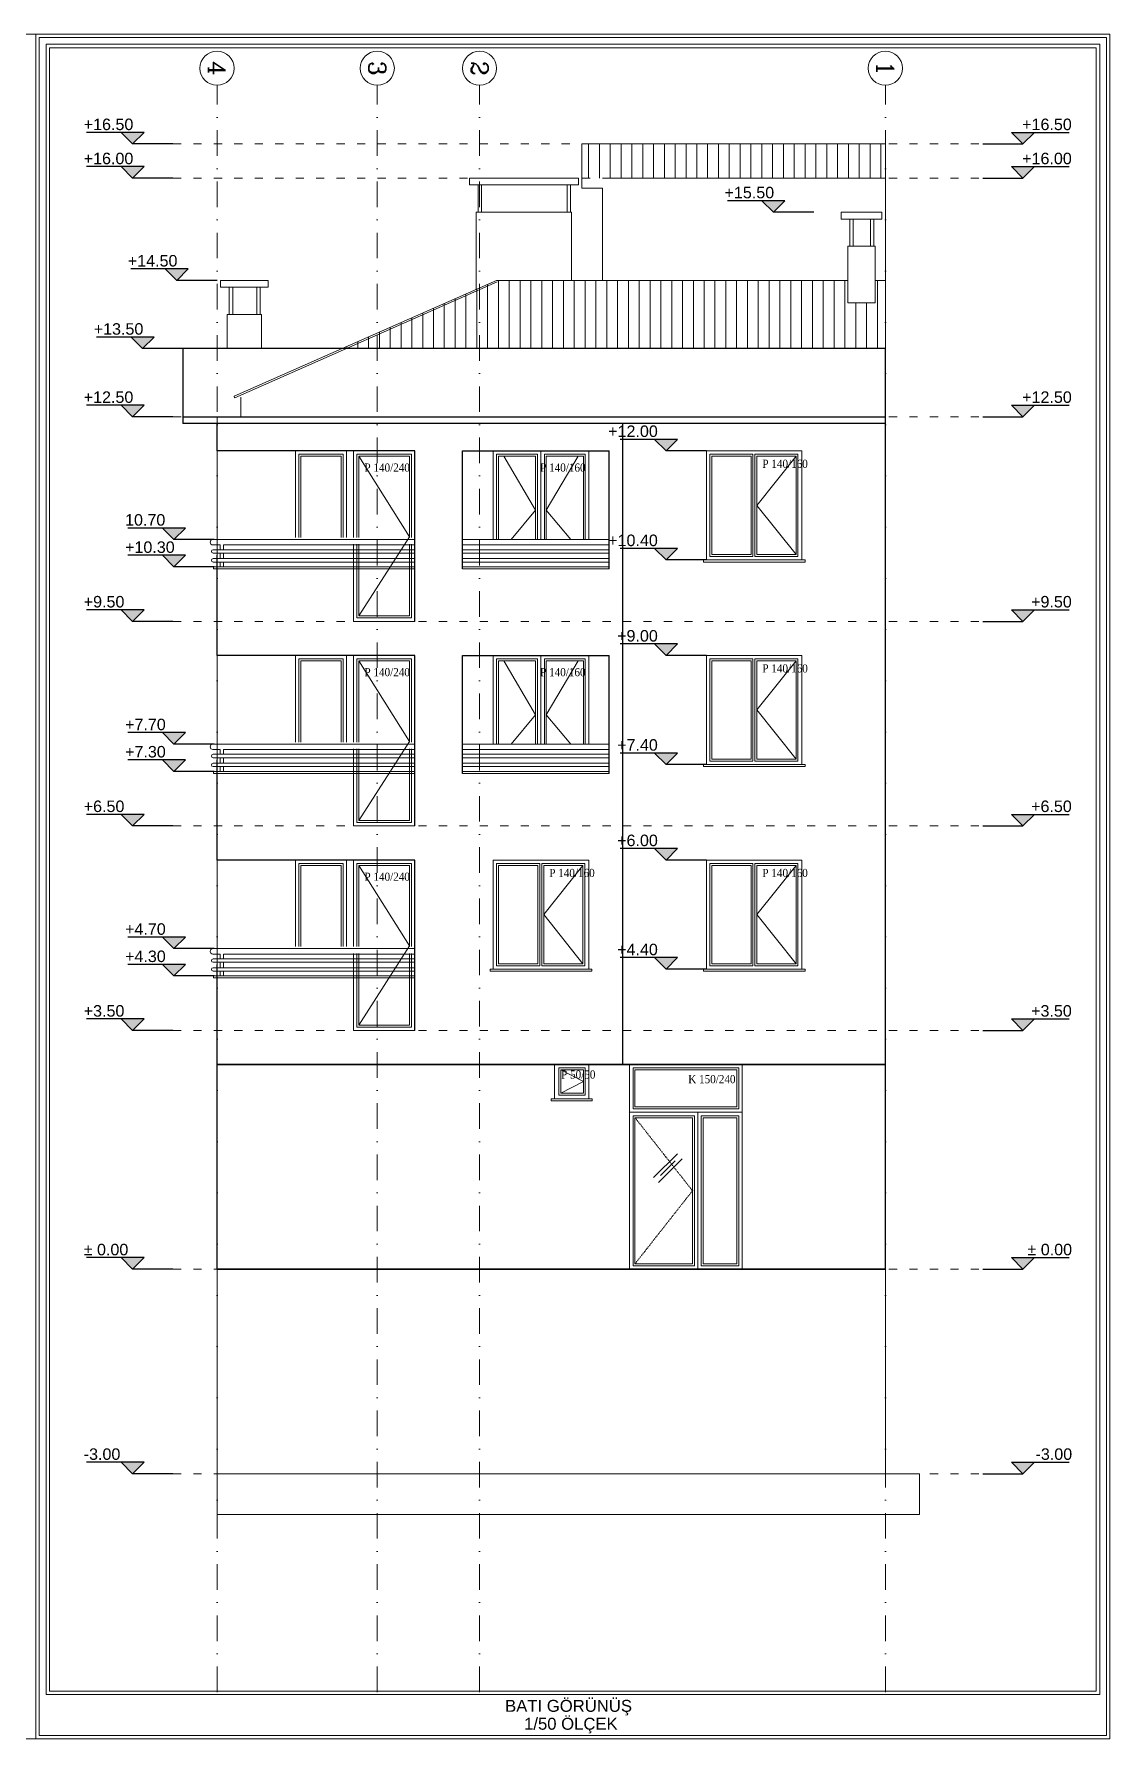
# Model space of a CAD drawing. Header units: millimetres. Extents: x -2145 to 33996, y -835 to 2363.
# Drawn here: x 32418 to 33996, y -835 to 1665 of the extents above; entities that cross this region are included whole.
import ezdxf
from ezdxf.enums import TextEntityAlignment as Align

# ---------------------------------------------------------------- set-up
doc = ezdxf.new("R2010")
doc.units = ezdxf.units.MM
for name, pattern in [('101_TA_921_251_SEC_500&200$0${ Origin Line }', [0]), ('ACAD_ISO03W100', [30, 12, -18]), ('DASHDOT', [1, 0.5, -0.25, 0, -0.25]), ('DOT', [0.25, 0, -0.25])]:
    doc.linetypes.add(name, pattern=pattern)
for name, color, linetype, lineweight in [('arcCGDM_antet', 85, 'Continuous', 20), ('M-INCE', 252, 'Continuous', 0), ('NET_AKS', 251, 'DASHDOT', 9), ('NET_AKS_YAZI', 31, 'DASHDOT', 9), ('NET_GORUNUS_AKS', 9, 'ACAD_ISO03W100', 9), ('NET_GORUNUS_DOGRAMA', 32, 'Continuous', 5), ('NET_GORUNUS_TEFRİŞ', 7, 'Continuous', 0), ('NET_GÖRÜNÜŞ_İNCE', 55, 'Continuous', 9), ('NET_GÖRÜNÜŞ_KALIN', 43, 'Continuous', 30), ('NET_GÖRÜNÜŞ_ORTA', 52, 'Continuous', 18), ('NET_KESİT_KOT', 104, 'Continuous', 25), ('NET_KORKULUK', 9, 'Continuous', 5), ('NET_TARAMA', 252, 'Continuous', 5), ('T-INCE', 254, 'Continuous', 0)]:
    doc.layers.add(name, color=color, linetype=linetype, lineweight=lineweight)
for name, color, linetype in [('NET_KİRİŞ', 253, 'DOT'), ('NET_POZ', 41, 'Continuous'), ('text', 7, 'Continuous')]:
    doc.layers.add(name, color=color, linetype=linetype)
doc.styles.add('A-arial', font='arial.ttf')
doc.styles.get("Standard").update_dxf_attribs({"font": 'arial.ttf'})
doc.styles.add('TAks_2', font='ROMANC', dxfattribs={"height": 5})
doc.styles.add('TGS SAYILAR', font='times.ttf', dxfattribs={"width": 0.7})

# ---------------------------------------------------------------- blocks, each defined once
blk = doc.blocks.new('kot_kesit')
for p, q in [((-87.5, 0), (0, 0)), ((-25, 25), (100, 25)), ((0, 0), (-25, 25)), ((0, 0), (25, 25))]:
    blk.add_line(p, q)
blk.add_solid([(25, 25), (-25, 25), (0, 0)])
at = {"style": 'A-arial'}
blk.add_attdef('KOT', (37.2, 30.1), '', height=25, dxfattribs=at)

msp = doc.modelspace()

# ---------------------------------------------------------------- hatches: boundary and pattern name
at = {"layer": 'NET_TARAMA'}
h = msp.add_hatch(dxfattribs=at)
h.set_pattern_fill('ANSI31', color=256, scale=5, angle=45)
h.set_pattern_definition([(90, (1545, 2e-13), (-15.875, 0), [])])
h.paths.add_polyline_path([(33666.7, 1454.16), (33666.7, 1504.16), (33221.7, 1504.16), (33221.7, 1454.16)])
h = msp.add_hatch(dxfattribs=at)
h.set_pattern_fill('ANSI31', color=256, scale=5, angle=45)
h.paths.add_polyline_path([(33666.7, 1204.16), (33666.7, 1304.16), (33651.7, 1304.16), (33651.7, 1271.06), (33611.7, 1271.06), (33611.7, 1304.16), (33096.7, 1304.16), (32870.23, 1204.16)])

# ---------------------------------------------------------------- linework, layer by layer
at = {"layer": 'arcCGDM_antet', "ltscale": 10}
for points in [[(30845.97, 1665.32), (32420.97, 1665.32), (32420.97, -834.68), (30845.97, -834.68)], [(32420.97, 1665.32), (33995.97, 1665.32), (33995.97, -834.68), (32420.97, -834.68)], [(32425.97, 1660.32), (33990.97, 1660.32), (33990.97, -829.68), (32425.97, -829.68)], [(32435.97, 1650.32), (33980.97, 1650.32), (33980.97, -769.68), (32435.97, -769.68)], [(32440.97, 1645.32), (33975.97, 1645.32), (33975.97, -764.68), (32440.97, -764.68)]]:
    msp.add_lwpolyline(points, close=True, dxfattribs=at)
at = {"layer": 'M-INCE'}
for p, q in [((33666.7, 1454.16), (33251.7, 1454.16)), ((33096.7, 1304.16), (32870.23, 1204.16)), ((33097.71, 1301.88), (32876.42, 1204.16)), ((33096.7, 1304.16), (33611.7, 1304.16)), ((33651.7, 1304.16), (33666.7, 1304.16))]:
    msp.add_line(p, q, dxfattribs=at)
at = {"layer": 'M-INCE', "linetype": '101_TA_921_251_SEC_500&200$0${ Origin Line }'}
for p, q in [((32870.23, 1204.16), (32711.7, 1134.16)), ((32876.42, 1204.16), (32712.71, 1131.88)), ((32712.3, 1131.74), (32711.7, 1134.16)), ((32721.7, 1132.84), (32721.7, 1104.16))]:
    msp.add_line(p, q, dxfattribs=at)
at = {"layer": 'M-INCE'}
msp.add_lwpolyline([(33666.7, 1404.16), (33666.7, 1504.16), (33221.7, 1504.16), (33221.7, 1439.16), (33251.7, 1439.16), (33251.7, 1304.16)], dxfattribs=at)
at = {"layer": 'NET_AKS', "ltscale": 75}
for p, q in [((32686.7, -766.24), (32686.7, 1590.21)), ((32921.7, -766.24), (32921.7, 1590.21)), ((33071.7, -766.24), (33071.7, 1590.21)), ((33666.7, -766.24), (33666.7, 1590.21))]:
    msp.add_line(p, q, dxfattribs=at)
at = {"layer": 'NET_AKS', "linetype": 'Continuous', "ltscale": 100}
for centre in [(32686.7, 1615.21), (32921.7, 1615.21), (33071.7, 1615.21), (33666.7, 1615.21)]:
    msp.add_circle(centre, 25, dxfattribs=at)
at = {"layer": 'NET_GORUNUS_AKS'}
for points in [[(32622.02, 1504.16), (33809.47, 1504.16)], [(32622.02, 1454.16), (33809.47, 1454.16)], [(32622.02, 1104.16), (33809.47, 1104.16)], [(32622.02, 804.16), (33809.47, 804.16)], [(32622.02, 504.16), (33809.47, 504.16)], [(32622.02, 204.16), (33809.47, 204.16)], [(32622.02, -145.84), (33809.47, -145.84)], [(32622.02, -445.84), (33809.47, -445.84)]]:
    msp.add_lwpolyline(points, dxfattribs=at)
at = {"layer": 'NET_GORUNUS_DOGRAMA'}
for p, q in [((33056.7, 1444.16), (33056.7, 1454.16)), ((33216.7, 1454.16), (33056.7, 1454.16)), ((33216.7, 1444.16), (33216.7, 1454.16)), ((33216.7, 1444.16), (33056.7, 1444.16)), ((33069.65, 1404.16), (33069.65, 1444.16)), ((33074.65, 1404.16), (33074.65, 1444.16)), ((33199.96, 1404.16), (33199.96, 1444.16)), ((33204.96, 1404.16), (33204.96, 1444.16)), ((33601.7, 1394.16), (33601.7, 1404.16)), ((33661.7, 1404.16), (33601.7, 1404.16)), ((33661.7, 1394.16), (33661.7, 1404.16)), ((33661.7, 1394.16), (33601.7, 1394.16)), ((33614.65, 1354.16), (33614.65, 1394.16)), ((33619.65, 1354.16), (33619.65, 1394.16)), ((33644.96, 1354.16), (33644.96, 1394.16)), ((33649.96, 1354.16), (33649.96, 1394.16)), ((32691.7, 1294.16), (32691.7, 1304.16)), ((32761.7, 1304.16), (32691.7, 1304.16)), ((32761.7, 1294.16), (32761.7, 1304.16)), ((32761.7, 1294.16), (32691.7, 1294.16)), ((32704.65, 1254.16), (32704.65, 1294.16)), ((32709.65, 1254.16), (32709.65, 1294.16)), ((32744.96, 1254.16), (32744.96, 1294.16)), ((32749.96, 1254.16), (32749.96, 1294.16))]:
    msp.add_line(p, q, dxfattribs=at)
for points in [[(32876.7, 927.16), (32876.7, 1054.16), (32801.7, 1054.16), (32801.7, 927.16)], [(32976.7, 927.16), (32976.7, 1054.16), (32886.7, 1054.16), (32886.7, 927.16)], [(33161.7, 924.16), (33161.7, 1054.16), (33091.7, 1054.16), (33091.7, 924.16)], [(33231.7, 924.16), (33231.7, 1054.16), (33161.7, 1054.16), (33161.7, 924.16)], [(32871.7, 927.16), (32871.7, 1049.16), (32806.7, 1049.16), (32806.7, 927.16)], [(32868.85, 927.16), (32868.85, 1046.32), (32809.55, 1046.32), (32809.55, 927.16)], [(32971.7, 927.16), (32971.7, 1049.16), (32891.7, 1049.16), (32891.7, 927.16)], [(32968.85, 927.16), (32968.85, 1046.32), (32894.55, 1046.32), (32894.55, 927.16)], [(33156.7, 924.16), (33156.7, 1049.16), (33096.7, 1049.16), (33096.7, 924.16)], [(33153.85, 924.16), (33153.85, 1046.32), (33099.55, 1046.32), (33099.55, 924.16)], [(33226.7, 924.16), (33226.7, 1049.16), (33166.7, 1049.16), (33166.7, 924.16)], [(33223.85, 924.16), (33223.85, 1046.32), (33169.55, 1046.32), (33169.55, 924.16)], [(32876.7, 627.16), (32876.7, 754.16), (32801.7, 754.16), (32801.7, 627.16)], [(32976.7, 627.16), (32976.7, 754.16), (32886.7, 754.16), (32886.7, 627.16)], [(33161.7, 624.16), (33161.7, 754.16), (33091.7, 754.16), (33091.7, 624.16)], [(33231.7, 624.16), (33231.7, 754.16), (33161.7, 754.16), (33161.7, 624.16)], [(32871.7, 627.16), (32871.7, 749.16), (32806.7, 749.16), (32806.7, 627.16)], [(32868.85, 627.16), (32868.85, 746.32), (32809.55, 746.32), (32809.55, 627.16)], [(32971.7, 627.16), (32971.7, 749.16), (32891.7, 749.16), (32891.7, 627.16)], [(32968.85, 627.16), (32968.85, 746.32), (32894.55, 746.32), (32894.55, 627.16)], [(33156.7, 624.16), (33156.7, 749.16), (33096.7, 749.16), (33096.7, 624.16)], [(33153.85, 624.16), (33153.85, 746.32), (33099.55, 746.32), (33099.55, 624.16)], [(33226.7, 624.16), (33226.7, 749.16), (33166.7, 749.16), (33166.7, 624.16)], [(33223.85, 624.16), (33223.85, 746.32), (33169.55, 746.32), (33169.55, 624.16)], [(32876.7, 327.16), (32876.7, 454.16), (32801.7, 454.16), (32801.7, 327.16)], [(32976.7, 327.16), (32976.7, 454.16), (32886.7, 454.16), (32886.7, 327.16)], [(32871.7, 327.16), (32871.7, 449.16), (32806.7, 449.16), (32806.7, 327.16)], [(32868.85, 327.16), (32868.85, 446.32), (32809.55, 446.32), (32809.55, 327.16)], [(32971.7, 327.16), (32971.7, 449.16), (32891.7, 449.16), (32891.7, 327.16)], [(32968.85, 327.16), (32968.85, 446.32), (32894.55, 446.32), (32894.55, 327.16)]]:
    msp.add_lwpolyline(points, dxfattribs=at)
for points in [[(33404.2, 1054.16), (33544.2, 1054.16), (33544.2, 894.16), (33404.2, 894.16)], [(33472.59, 1049.16), (33409.2, 1049.16), (33409.2, 899.16), (33472.59, 899.16)], [(33469.74, 1046.32), (33412.05, 1046.32), (33412.05, 902.01), (33469.74, 902.01)], [(33538.56, 1049.16), (33475.52, 1049.16), (33475.52, 899.16), (33538.56, 899.16)], [(33535.71, 1046.32), (33478.36, 1046.32), (33478.36, 902.01), (33535.71, 902.01)], [(33404.2, 754.16), (33544.2, 754.16), (33544.2, 594.16), (33404.2, 594.16)], [(33472.59, 749.16), (33409.2, 749.16), (33409.2, 599.16), (33472.59, 599.16)], [(33469.74, 746.32), (33412.05, 746.32), (33412.05, 602.01), (33469.74, 602.01)], [(33538.56, 749.16), (33475.52, 749.16), (33475.52, 599.16), (33538.56, 599.16)], [(33535.71, 746.32), (33478.36, 746.32), (33478.36, 602.01), (33535.71, 602.01)], [(33091.7, 454.16), (33231.7, 454.16), (33231.7, 294.16), (33091.7, 294.16)], [(33404.2, 454.16), (33544.2, 454.16), (33544.2, 294.16), (33404.2, 294.16)], [(33160.09, 449.16), (33096.7, 449.16), (33096.7, 299.16), (33160.09, 299.16)], [(33157.24, 446.32), (33099.55, 446.32), (33099.55, 302.01), (33157.24, 302.01)], [(33226.06, 449.16), (33163.02, 449.16), (33163.02, 299.16), (33226.06, 299.16)], [(33223.21, 446.32), (33165.86, 446.32), (33165.86, 302.01), (33223.21, 302.01)], [(33472.59, 449.16), (33409.2, 449.16), (33409.2, 299.16), (33472.59, 299.16)], [(33469.74, 446.32), (33412.05, 446.32), (33412.05, 302.01), (33469.74, 302.01)], [(33538.56, 449.16), (33475.52, 449.16), (33475.52, 299.16), (33538.56, 299.16)], [(33535.71, 446.32), (33478.36, 446.32), (33478.36, 302.01), (33535.71, 302.01)], [(33231.7, 154.16), (33181.7, 154.16), (33181.7, 104.16), (33231.7, 104.16)], [(33456.7, 154.16), (33291.7, 154.16), (33291.7, 84.16), (33456.7, 84.16)], [(33187.96, 149.16), (33226.7, 149.16), (33226.7, 109.16), (33187.96, 109.16)], [(33190.81, 146.32), (33223.85, 146.32), (33223.85, 112.01), (33190.81, 112.01)], [(33451.7, 149.16), (33296.7, 149.16), (33296.7, 89.16), (33451.7, 89.16)], [(33448.85, 146.32), (33299.55, 146.32), (33299.55, 92.01), (33448.85, 92.01)], [(33391.7, 84.16), (33291.7, 84.16), (33291.7, -145.84), (33391.7, -145.84)], [(33386.7, 79.16), (33296.7, 79.16), (33296.7, -140.84), (33386.7, -140.84)], [(33383.85, 76.32), (33299.55, 76.32), (33299.55, -137.99), (33383.85, -137.99)], [(33456.7, 84.16), (33391.7, 84.16), (33391.7, -145.84), (33456.7, -145.84)], [(33451.7, 79.16), (33396.7, 79.16), (33396.7, -140.84), (33451.7, -140.84)], [(33448.85, 76.32), (33399.55, 76.32), (33399.55, -137.99), (33448.85, -137.99)]]:
    msp.add_lwpolyline(points, close=True, dxfattribs=at)
at = {"layer": 'NET_GORUNUS_TEFRİŞ'}
for points in [[(32976.7, 881.16), (32681.64, 881.16), (32681.64, 884.16), (32976.7, 884.16)], [(33261.7, 884.16), (33046.7, 884.16)], [(33046.7, 881.16), (33261.7, 881.16)], [(32976.7, 581.16), (32681.64, 581.16), (32681.64, 584.16), (32976.7, 584.16)], [(33261.7, 584.16), (33046.7, 584.16)], [(33046.7, 581.16), (33261.7, 581.16)], [(32976.7, 281.16), (32681.64, 281.16), (32681.64, 284.16), (32976.7, 284.16)]]:
    msp.add_lwpolyline(points, dxfattribs=at)
for points in [[(33399.94, 894.16), (33399.94, 891.16), (33544.2, 891.16), (33549.01, 891.16), (33549.01, 894.16)], [(33399.94, 594.16), (33399.94, 591.16), (33544.2, 591.16), (33549.01, 591.16), (33549.01, 594.16)], [(33087.44, 294.16), (33087.44, 291.16), (33231.7, 291.16), (33236.51, 291.16), (33236.51, 294.16)], [(33399.94, 294.16), (33399.94, 291.16), (33544.2, 291.16), (33549.01, 291.16), (33549.01, 294.16)], [(33236.7, 104.16), (33236.7, 101.16), (33176.7, 101.16), (33176.7, 104.16)]]:
    msp.add_lwpolyline(points, close=True, dxfattribs=at)
at = {"layer": 'NET_GÖRÜNÜŞ_İNCE'}
for p, q in [((33206.7, 1404.16), (33066.7, 1404.16)), ((33066.7, 1404.16), (33066.7, 1291.12)), ((33206.7, 1304.16), (33206.7, 1404.16)), ((33666.7, 1104.16), (33666.7, 1404.16)), ((33651.7, 1354.16), (33611.7, 1354.16)), ((33611.7, 1354.16), (33611.7, 1271.06)), ((33651.7, 1354.16), (33651.7, 1271.06)), ((32751.7, 1254.16), (32701.7, 1254.16)), ((32701.7, 1254.16), (32701.7, 1204.16)), ((32751.7, 1204.16), (32751.7, 1254.16)), ((33611.7, 1271.06), (33651.7, 1271.06))]:
    msp.add_line(p, q, dxfattribs=at)
at = {"layer": 'NET_GÖRÜNÜŞ_KALIN'}
for p, q in [((32636.7, 1104.16), (33666.7, 1104.16)), ((32636.7, 1104.16), (32636.7, 1094.46)), ((33666.7, 154.16), (33666.7, 1104.16)), ((33666.7, 1094.46), (32636.7, 1094.46)), ((32686.7, 1054.16), (32686.7, 1094.46)), ((33281.7, 154.16), (33281.7, 1094.46)), ((32976.7, 1054.16), (32686.7, 1054.16)), ((32976.7, 804.16), (32976.7, 1054.16)), ((33046.7, 881.16), (33046.7, 1054.16)), ((33046.7, 1054.16), (33261.7, 1054.16)), ((33261.7, 881.16), (33261.7, 1054.16)), ((32686.7, 754.16), (32686.7, 901.16)), ((32686.7, 754.16), (32686.7, 901.16)), ((32976.7, 754.16), (32686.7, 754.16)), ((32976.7, 504.16), (32976.7, 754.16)), ((33046.7, 581.16), (33046.7, 754.16)), ((33046.7, 754.16), (33261.7, 754.16)), ((33261.7, 581.16), (33261.7, 754.16)), ((32686.7, 454.16), (32686.7, 601.16)), ((32686.7, 454.16), (32686.7, 601.16)), ((32976.7, 454.16), (32686.7, 454.16)), ((32976.7, 204.16), (32976.7, 454.16)), ((32686.7, 154.16), (32686.7, 301.16)), ((33666.7, 154.16), (32686.7, 154.16)), ((32686.7, 154.16), (33666.7, 154.16)), ((32686.7, -145.84), (32686.7, 154.16)), ((33666.7, -145.84), (33666.7, 154.16)), ((32686.7, -145.84), (33666.7, -145.84)), ((33666.7, -145.84), (32686.7, -145.84))]:
    msp.add_line(p, q, dxfattribs=at)
msp.add_lwpolyline([(33666.7, 1104.16), (33666.7, 1204.16), (32636.7, 1204.16), (32636.7, 1104.16)], dxfattribs=at)
at = {"layer": 'NET_GÖRÜNÜŞ_ORTA', "linetype": '101_TA_921_251_SEC_500&200$0${ Origin Line }'}
for p, q in [((32686.7, 1054.16), (32686.7, 1104.16)), ((32686.7, 754.16), (32686.7, 804.16)), ((32686.7, 754.16), (32686.7, 804.16)), ((32686.7, 454.16), (32686.7, 504.16)), ((32686.7, 454.16), (32686.7, 504.16)), ((32686.7, 454.16), (32686.7, 504.16)), ((32686.7, 454.16), (32686.7, 504.16)), ((32686.7, 154.16), (32686.7, 204.16)), ((32686.7, 154.16), (32686.7, 204.16)), ((33666.7, -145.84), (33666.7, -95.84))]:
    msp.add_line(p, q, dxfattribs=at)
at = {"layer": 'NET_GÖRÜNÜŞ_ORTA', "linetype": 'Continuous'}
for p, q in [((32686.7, 1054.16), (32686.7, 901.16)), ((32686.7, 754.16), (32686.7, 601.16)), ((32686.7, 754.16), (32686.7, 601.16)), ((32686.7, 454.16), (32686.7, 301.16)), ((32686.7, 454.16), (32686.7, 281.16))]:
    msp.add_line(p, q, dxfattribs=at)
at = {"layer": 'NET_KİRİŞ'}
msp.add_lwpolyline([(33299.55, 76.32), (33383.85, -30.84), (33299.55, -137.99)], dxfattribs=at)
at = {"layer": 'NET_KORKULUK'}
for p, q in [((32680.62, 924.16), (32976.7, 924.16)), ((32680.62, 916.16), (32691.26, 916.16)), ((32976.7, 909.16), (32681.01, 909.16)), ((32976.7, 904.16), (32681.01, 904.16)), ((32691.26, 909.16), (32691.26, 916.16)), ((32691.26, 896.16), (32691.26, 904.16)), ((32696.01, 916.16), (32976.7, 916.16)), ((32696.01, 909.16), (32696.01, 916.16)), ((32696.01, 896.16), (32696.01, 904.16)), ((33046.7, 924.16), (33261.7, 924.16)), ((33046.7, 916.16), (33261.7, 916.16)), ((33261.7, 909.16), (33046.7, 909.16)), ((33261.7, 904.16), (33046.7, 904.16)), ((32976.7, 896.16), (32681.01, 896.16)), ((32976.7, 891.16), (32681.01, 891.16)), ((32691.26, 884.16), (32691.26, 891.16)), ((32696.01, 884.16), (32696.01, 891.16)), ((33261.7, 896.16), (33046.7, 896.16)), ((33261.7, 891.16), (33046.7, 891.16)), ((32680.62, 624.16), (32976.7, 624.16)), ((32680.62, 616.16), (32691.26, 616.16)), ((32976.7, 609.16), (32681.01, 609.16)), ((32976.7, 604.16), (32681.01, 604.16)), ((32691.26, 609.16), (32691.26, 616.16)), ((32691.26, 596.16), (32691.26, 604.16)), ((32696.01, 616.16), (32976.7, 616.16)), ((32696.01, 609.16), (32696.01, 616.16)), ((32696.01, 596.16), (32696.01, 604.16)), ((33046.7, 624.16), (33261.7, 624.16)), ((33046.7, 616.16), (33261.7, 616.16)), ((33261.7, 609.16), (33046.7, 609.16)), ((33261.7, 604.16), (33046.7, 604.16)), ((32976.7, 596.16), (32681.01, 596.16)), ((32976.7, 591.16), (32681.01, 591.16)), ((32691.26, 584.16), (32691.26, 591.16)), ((32696.01, 584.16), (32696.01, 591.16)), ((33261.7, 596.16), (33046.7, 596.16)), ((33261.7, 591.16), (33046.7, 591.16)), ((32680.62, 324.16), (32976.7, 324.16)), ((32680.62, 316.16), (32691.26, 316.16)), ((32976.7, 309.16), (32681.01, 309.16)), ((32976.7, 304.16), (32681.01, 304.16)), ((32691.26, 309.16), (32691.26, 316.16)), ((32691.26, 296.16), (32691.26, 304.16)), ((32696.01, 316.16), (32976.7, 316.16)), ((32696.01, 309.16), (32696.01, 316.16)), ((32696.01, 296.16), (32696.01, 304.16)), ((32976.7, 296.16), (32681.01, 296.16)), ((32976.7, 291.16), (32681.01, 291.16)), ((32691.26, 284.16), (32691.26, 291.16)), ((32696.01, 284.16), (32696.01, 291.16))]:
    msp.add_line(p, q, dxfattribs=at)
for centre, radius in [((32680.62, 920.16), 4), ((32681.01, 906.66), 2.5), ((32681.01, 893.66), 2.5), ((32680.62, 620.16), 4), ((32681.01, 606.66), 2.5), ((32681.01, 593.66), 2.5), ((32680.62, 320.16), 4), ((32681.01, 306.66), 2.5), ((32681.01, 293.66), 2.5)]:
    msp.add_arc(centre, radius, 90, 270, dxfattribs=at)
at = {"layer": 'T-INCE', "linetype": '101_TA_921_251_SEC_500&200$0${ Origin Line }'}
for p, q in [((33326.79, -11.66), (33361.69, 23.24)), ((33333.86, -18.73), (33368.76, 16.17)), ((33337.17, -8.35), (33358.38, 12.86))]:
    msp.add_line(p, q, dxfattribs=at)
for points in [[(32894.55, 1046.32), (32968.85, 928.09)], [(33107.08, 1046.32), (33153.85, 967.05), (33118.04, 924.16)], [(33216.32, 1046.32), (33169.55, 967.05), (33205.35, 924.16)], [(33535.71, 1046.32), (33478.36, 974.16), (33535.71, 902.01)], [(32968.85, 928.09), (32894.55, 812.01)], [(32886.7, 917.16), (32886.7, 804.16), (32976.7, 804.16), (32976.7, 904.16), (32976.7, 904.16), (32976.7, 917.16)], [(32891.7, 917.16), (32891.7, 809.16), (32971.7, 809.16), (32971.7, 917.16)], [(32894.55, 917.16), (32894.55, 812.01), (32968.85, 812.01), (32968.85, 917.16)], [(32894.55, 746.32), (32968.85, 628.09)], [(33107.08, 746.32), (33153.85, 667.05), (33118.04, 624.16)], [(33216.32, 746.32), (33169.55, 667.05), (33205.35, 624.16)], [(33535.71, 746.32), (33478.36, 674.16), (33535.71, 602.01)], [(32968.85, 628.09), (32894.55, 512.01)], [(32886.7, 617.16), (32886.7, 504.16), (32976.7, 504.16), (32976.7, 604.16), (32976.7, 604.16), (32976.7, 617.16)], [(32891.7, 617.16), (32891.7, 509.16), (32971.7, 509.16), (32971.7, 617.16)], [(32894.55, 617.16), (32894.55, 512.01), (32968.85, 512.01), (32968.85, 617.16)], [(32894.55, 446.32), (32968.85, 328.09)], [(33223.21, 446.32), (33165.86, 374.16), (33223.21, 302.01)], [(33535.71, 446.32), (33478.36, 374.16), (33535.71, 302.01)], [(32968.85, 328.09), (32894.55, 212.01)], [(32886.7, 317.16), (32886.7, 204.16), (32976.7, 204.16), (32976.7, 304.16), (32976.7, 304.16), (32976.7, 317.16)], [(32891.7, 317.16), (32891.7, 209.16), (32971.7, 209.16), (32971.7, 317.16)], [(32894.55, 317.16), (32894.55, 212.01), (32968.85, 212.01), (32968.85, 317.16)], [(33190.81, 146.32), (33223.85, 129.16), (33190.81, 112.01)], [(32686.7, -145.84), (32686.7, -445.84), (33666.7, -445.84), (33666.7, -145.84)], [(32686.7, -445.84), (32686.7, -445.84), (32686.7, -505.84), (33716.7, -505.84), (33716.7, -445.84), (33666.7, -445.84)]]:
    msp.add_lwpolyline(points, dxfattribs=at)

# ---------------------------------------------------------------- block references
at = {"layer": 'NET_KESİT_KOT'}
ref = msp.add_blockref('kot_kesit', (32562.96, 1504.16), dxfattribs=dict(at, xscale=-0.6749999999999999, yscale=0.6749999999999999, zscale=0.6749999999999999))
ref.add_attrib('KOT', '+16.50', (32491.23, 1524.5), dxfattribs={"layer": '0', "height": 16.875, "style": 'A-arial'})
ref = msp.add_blockref('kot_kesit', (33868.53, 1504.16), dxfattribs=dict(at, xscale=0.6749999999999999, yscale=0.6749999999999999, zscale=0.6749999999999999))
ref.add_attrib('KOT', '+16.50', (33867.31, 1524.5), dxfattribs={"layer": '0', "height": 16.875, "style": 'A-arial'})
ref = msp.add_blockref('kot_kesit', (32562.96, 1454.16), dxfattribs=dict(at, xscale=-0.6749999999999999, yscale=0.6749999999999999, zscale=0.6749999999999999))
ref.add_attrib('KOT', '+16.00', (32491.23, 1474.5), dxfattribs={"layer": '0', "height": 16.875, "style": 'A-arial'})
ref = msp.add_blockref('kot_kesit', (33868.53, 1454.16), dxfattribs=dict(at, xscale=0.6749999999999999, yscale=0.6749999999999999, zscale=0.6749999999999999))
ref.add_attrib('KOT', '+16.00', (33867.31, 1474.5), dxfattribs={"layer": '0', "height": 16.875, "style": 'A-arial'})
ref = msp.add_blockref('kot_kesit', (33502.64, 1404.16), dxfattribs=dict(at, xscale=-0.6749999999999999, yscale=0.6749999999999999, zscale=0.6749999999999999))
ref.add_attrib('KOT', '+15.50', (33430.91, 1424.5), dxfattribs={"layer": '0', "height": 16.875, "style": 'A-arial'})
ref = msp.add_blockref('kot_kesit', (32627.64, 1304.16), dxfattribs=dict(at, xscale=-0.6749999999999999, yscale=0.6749999999999999, zscale=0.6749999999999999))
ref.add_attrib('KOT', '+14.50', (32555.91, 1324.5), dxfattribs={"layer": '0', "height": 16.875, "style": 'A-arial'})
ref = msp.add_blockref('kot_kesit', (32577.64, 1204.16), dxfattribs=dict(at, xscale=-0.6749999999999999, yscale=0.6749999999999999, zscale=0.6749999999999999))
ref.add_attrib('KOT', '+13.50', (32505.91, 1224.5), dxfattribs={"layer": '0', "height": 16.875, "style": 'A-arial'})
ref = msp.add_blockref('kot_kesit', (32562.96, 1104.16), dxfattribs=dict(at, xscale=-0.6749999999999999, yscale=0.6749999999999999, zscale=0.6749999999999999))
ref.add_attrib('KOT', '+12.50', (32491.23, 1124.5), dxfattribs={"layer": '0', "height": 16.875, "style": 'A-arial'})
ref = msp.add_blockref('kot_kesit', (33868.53, 1104.16), dxfattribs=dict(at, xscale=0.6749999999999999, yscale=0.6749999999999999, zscale=0.6749999999999999))
ref.add_attrib('KOT', '+12.50', (33867.31, 1124.5), dxfattribs={"layer": '0', "height": 16.875, "style": 'A-arial'})
ref = msp.add_blockref('kot_kesit', (33345.14, 1054.16), dxfattribs=dict(at, xscale=-0.6749999999999999, yscale=0.6749999999999999, zscale=0.6749999999999999))
ref.add_attrib('KOT', '+12.00', (33260.29, 1074.5), dxfattribs={"layer": '0', "height": 16.875, "style": 'A-arial'})
ref = msp.add_blockref('kot_kesit', (32623.59, 924.16), dxfattribs=dict(at, xscale=-0.6749999999999999, yscale=0.6749999999999999, zscale=0.6749999999999999))
ref.add_attrib('KOT', '10.70', (32551.86, 944.5), dxfattribs={"layer": '0', "height": 16.875, "style": 'A-arial'})
ref = msp.add_blockref('kot_kesit', (33345.14, 894.16), dxfattribs=dict(at, xscale=-0.6749999999999999, yscale=0.6749999999999999, zscale=0.6749999999999999))
ref.add_attrib('KOT', '+10.40', (33260.29, 914.5), dxfattribs={"layer": '0', "height": 16.875, "style": 'A-arial'})
ref = msp.add_blockref('kot_kesit', (32623.59, 884.16), dxfattribs=dict(at, xscale=-0.6749999999999999, yscale=0.6749999999999999, zscale=0.6749999999999999))
ref.add_attrib('KOT', '+10.30', (32551.86, 904.5), dxfattribs={"layer": '0', "height": 16.875, "style": 'A-arial'})
ref = msp.add_blockref('kot_kesit', (32562.96, 804.16), dxfattribs=dict(at, xscale=-0.6749999999999999, yscale=0.6749999999999999, zscale=0.6749999999999999))
ref.add_attrib('KOT', '+9.50', (32491.23, 824.5), dxfattribs={"layer": '0', "height": 16.875, "style": 'A-arial'})
ref = msp.add_blockref('kot_kesit', (33868.53, 804.16), dxfattribs=dict(at, xscale=0.6749999999999999, yscale=0.6749999999999999, zscale=0.6749999999999999))
ref.add_attrib('KOT', '+9.50', (33880.42, 824.5), dxfattribs={"layer": '0', "height": 16.875, "style": 'A-arial'})
ref = msp.add_blockref('kot_kesit', (33345.14, 754.16), dxfattribs=dict(at, xscale=-0.6749999999999999, yscale=0.6749999999999999, zscale=0.6749999999999999))
ref.add_attrib('KOT', '+9.00', (33273.41, 774.5), dxfattribs={"layer": '0', "height": 16.875, "style": 'A-arial'})
ref = msp.add_blockref('kot_kesit', (32623.59, 624.16), dxfattribs=dict(at, xscale=-0.6749999999999999, yscale=0.6749999999999999, zscale=0.6749999999999999))
ref.add_attrib('KOT', '+7.70', (32551.86, 644.5), dxfattribs={"layer": '0', "height": 16.875, "style": 'A-arial'})
ref = msp.add_blockref('kot_kesit', (33345.14, 594.16), dxfattribs=dict(at, xscale=-0.6749999999999999, yscale=0.6749999999999999, zscale=0.6749999999999999))
ref.add_attrib('KOT', '+7.40', (33273.41, 614.5), dxfattribs={"layer": '0', "height": 16.875, "style": 'A-arial'})
ref = msp.add_blockref('kot_kesit', (32623.59, 584.16), dxfattribs=dict(at, xscale=-0.6749999999999999, yscale=0.6749999999999999, zscale=0.6749999999999999))
ref.add_attrib('KOT', '+7.30', (32551.86, 604.5), dxfattribs={"layer": '0', "height": 16.875, "style": 'A-arial'})
ref = msp.add_blockref('kot_kesit', (32562.96, 504.16), dxfattribs=dict(at, xscale=-0.6749999999999999, yscale=0.6749999999999999, zscale=0.6749999999999999))
ref.add_attrib('KOT', '+6.50', (32491.23, 524.5), dxfattribs={"layer": '0', "height": 16.875, "style": 'A-arial'})
ref = msp.add_blockref('kot_kesit', (33868.53, 504.16), dxfattribs=dict(at, xscale=0.6749999999999999, yscale=0.6749999999999999, zscale=0.6749999999999999))
ref.add_attrib('KOT', '+6.50', (33880.42, 524.5), dxfattribs={"layer": '0', "height": 16.875, "style": 'A-arial'})
ref = msp.add_blockref('kot_kesit', (33345.14, 454.16), dxfattribs=dict(at, xscale=-0.6749999999999999, yscale=0.6749999999999999, zscale=0.6749999999999999))
ref.add_attrib('KOT', '+6.00', (33273.41, 474.5), dxfattribs={"layer": '0', "height": 16.875, "style": 'A-arial'})
ref = msp.add_blockref('kot_kesit', (32623.59, 324.16), dxfattribs=dict(at, xscale=-0.6749999999999999, yscale=0.6749999999999999, zscale=0.6749999999999999))
ref.add_attrib('KOT', '+4.70', (32551.86, 344.5), dxfattribs={"layer": '0', "height": 16.875, "style": 'A-arial'})
ref = msp.add_blockref('kot_kesit', (33345.14, 294.16), dxfattribs=dict(at, xscale=-0.6749999999999999, yscale=0.6749999999999999, zscale=0.6749999999999999))
ref.add_attrib('KOT', '+4.40', (33273.41, 314.5), dxfattribs={"layer": '0', "height": 16.875, "style": 'A-arial'})
ref = msp.add_blockref('kot_kesit', (32623.59, 284.16), dxfattribs=dict(at, xscale=-0.6749999999999999, yscale=0.6749999999999999, zscale=0.6749999999999999))
ref.add_attrib('KOT', '+4.30', (32551.86, 304.5), dxfattribs={"layer": '0', "height": 16.875, "style": 'A-arial'})
ref = msp.add_blockref('kot_kesit', (32562.96, 204.16), dxfattribs=dict(at, xscale=-0.6749999999999999, yscale=0.6749999999999999, zscale=0.6749999999999999))
ref.add_attrib('KOT', '+3.50', (32491.23, 224.5), dxfattribs={"layer": '0', "height": 16.875, "style": 'A-arial'})
ref = msp.add_blockref('kot_kesit', (33868.53, 204.16), dxfattribs=dict(at, xscale=0.6749999999999999, yscale=0.6749999999999999, zscale=0.6749999999999999))
ref.add_attrib('KOT', '+3.50', (33880.42, 224.5), dxfattribs={"layer": '0', "height": 16.875, "style": 'A-arial'})
ref = msp.add_blockref('kot_kesit', (32562.96, -145.84), dxfattribs=dict(at, xscale=-0.6749999999999999, yscale=0.6749999999999999, zscale=0.6749999999999999))
ref.add_attrib('KOT', '%%p 0.00', (32491.23, -125.5), dxfattribs={"layer": '0', "height": 16.875, "style": 'A-arial'})
ref = msp.add_blockref('kot_kesit', (33868.53, -145.84), dxfattribs=dict(at, xscale=0.6749999999999999, yscale=0.6749999999999999, zscale=0.6749999999999999))
ref.add_attrib('KOT', '%%p 0.00', (33875.12, -125.5), dxfattribs={"layer": '0', "height": 16.875, "style": 'A-arial'})
ref = msp.add_blockref('kot_kesit', (32562.96, -445.84), dxfattribs=dict(at, xscale=-0.6749999999999999, yscale=0.6749999999999999, zscale=0.6749999999999999))
ref.add_attrib('KOT', '-3.00', (32491.23, -425.5), dxfattribs={"layer": '0', "height": 16.875, "style": 'A-arial'})
ref = msp.add_blockref('kot_kesit', (33868.53, -445.84), dxfattribs=dict(at, xscale=0.6749999999999999, yscale=0.6749999999999999, zscale=0.6749999999999999))
ref.add_attrib('KOT', '-3.00', (33886.9, -425.5), dxfattribs={"layer": '0', "height": 16.875, "style": 'A-arial'})

# ---------------------------------------------------------------- texts
at = {"layer": 'NET_AKS_YAZI', "linetype": 'Continuous', "style": 'TAks_2'}
for s, p in [('4', (32686.7, 1615.21)), ('3', (32921.7, 1615.21)), ('2', (33071.7, 1615.21)), ('1', (33666.7, 1615.21))]:
    msp.add_text(s, height=25, rotation=270, dxfattribs=at).set_placement(p, align=Align.MIDDLE_CENTER)
at = {"layer": 'NET_POZ', "style": 'TGS SAYILAR', "width": 0.9}
for s, p in [('P 140/240', (32902.92, 1023.63)), ('P 140/160', (33160.48, 1023.63)), ('P 140/160', (33486.37, 1029.2)), ('P 140/240', (32902.92, 723.63)), ('P 140/160', (33160.48, 723.63)), ('P 140/160', (33486.37, 729.2)), ('P 140/240', (32902.92, 423.63)), ('P 140/160', (33173.87, 429.2)), ('P 140/160', (33486.37, 429.2)), ('P 50/50', (33191.26, 133.63)), ('K 150/240', (33377.66, 126.83))]:
    msp.add_text(s, height=12, dxfattribs=at).set_placement(p)
at = {"layer": 'text', "linetype": 'Continuous', "insert": (33202.17, -777.46), "char_height": 17.5, "width": 396.5028, "attachment_point": 2, "line_spacing_factor": 0.9}
msp.add_mtext('\\A1;BATI GÖRÜNÜŞ\\P 1/50 ÖLÇEK', dxfattribs=at)

doc.saveas('drawing.dxf')
